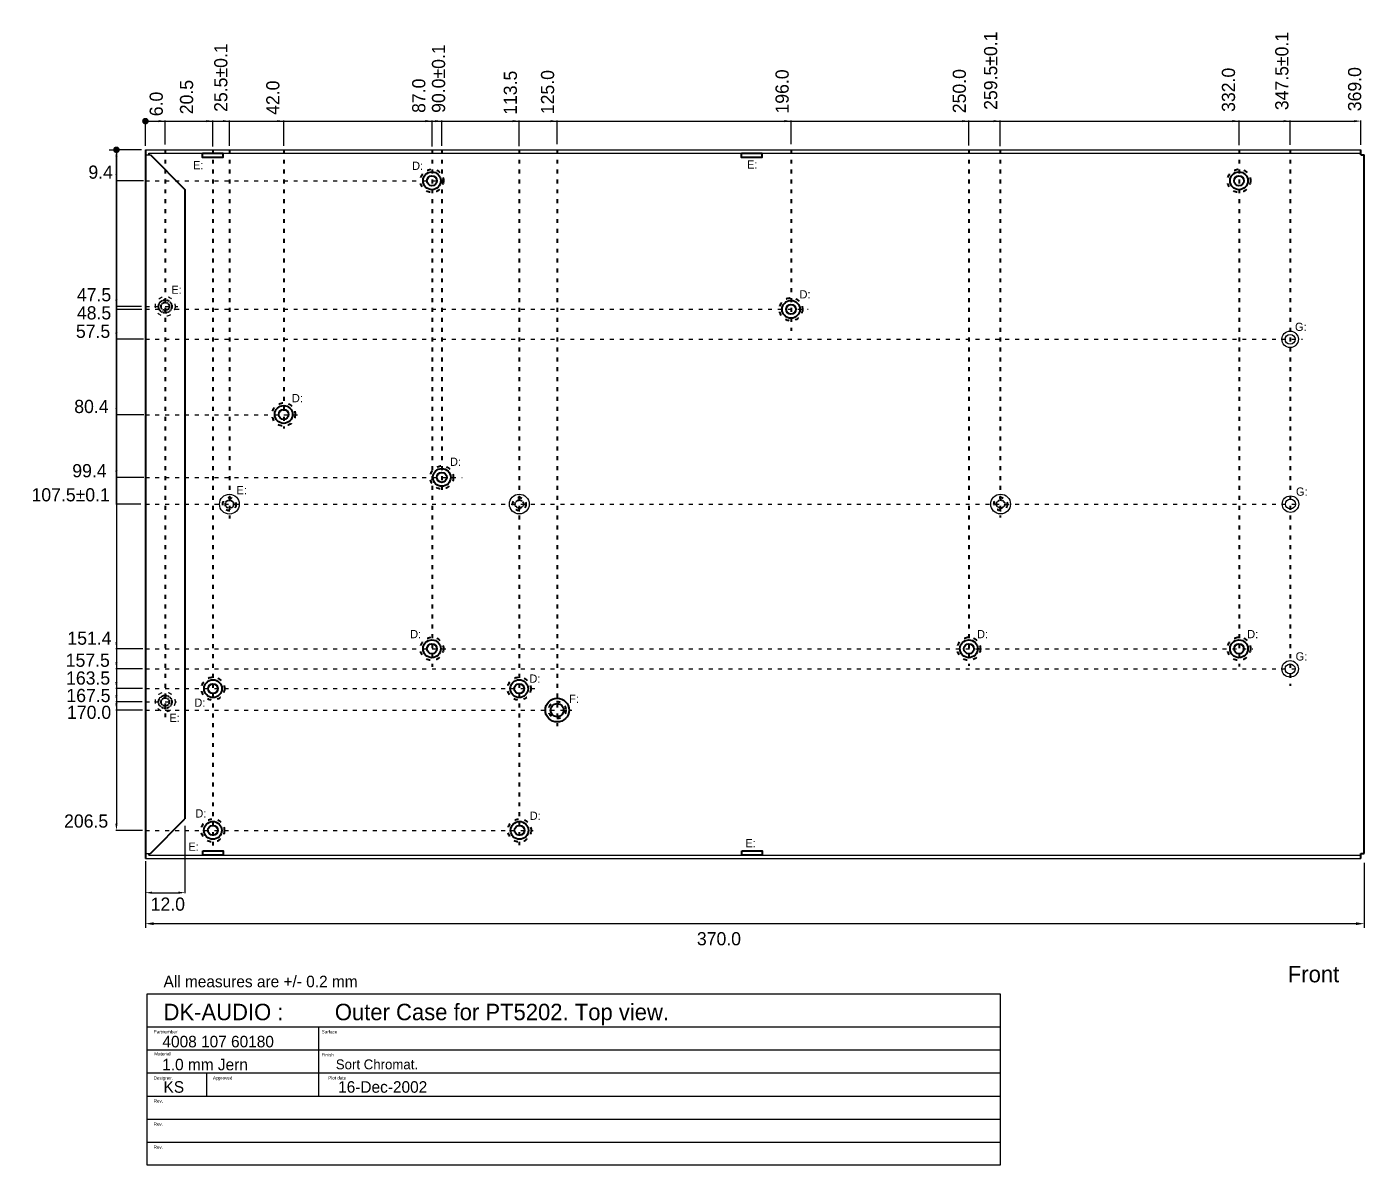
# Model space of a CAD drawing. Header units: millimetres. Extents: x 52 to 1784, y 364 to 751.
# Drawn here: x 731.6 to 1137.6, y 405.1 to 750.5 of the extents above; entities that cross this region are included whole.
import ezdxf

# ---------------------------------------------------------------- set-up
doc = ezdxf.new("R2010")
doc.units = ezdxf.units.MM
doc.linetypes.add('ACAD_ISO03W100', pattern=[30, 12, -18])
doc.linetypes.add('HIDDEN', pattern=[0.375, 0.25, -0.125])
for name, color, linetype in [('Forplade', 4, 'Continuous'), ('kabinet_dim', 7, 'Continuous'), ('kabinet_head', 2, 'Continuous'), ('PEM ring', 4, 'HIDDEN')]:
    doc.layers.add(name, color=color, linetype=linetype)
doc.layers.add('kabinet', color=4, linetype='Continuous', lineweight=40)
doc.dimstyles.new('DK-audio', dxfattribs={"dimtxt": 4, "dimasz": 2, "dimexe": 0.18, "dimexo": 0.0625, "dimgap": 1, "dimtad": 2, "dimdec": 1, "dimzin": 0, "dimdsep": 46, "dimtxsty": 'Standard', "dimcen": 5, "dimadec": 1, "dimazin": 0, "dimtfac": 1, "dimtdec": 1, "dimtofl": 0, "dimtmove": 2, "dimatfit": 3, "dimfxl": 0, "dimtolj": 1, "dimtzin": 0, "dimarcsym": 0})
doc.dimstyles.new('ISO-25', dxfattribs={"dimtxt": 2.5, "dimasz": 2.5, "dimexe": 1.25, "dimexo": 0.625, "dimtad": 1, "dimtxsty": 'Standard', "dimcen": 2.5, "dimadec": 0, "dimazin": 0, "dimtfac": 1, "dimtmove": 0, "dimatfit": 3, "dimfxl": 0, "dimarcsym": 0})
doc.dimstyles.new('KDS', dxfattribs={"dimtxt": 4, "dimasz": 2, "dimexe": 0.18, "dimexo": 0.0625, "dimgap": 1, "dimtad": 2, "dimjust": 2, "dimdec": 1, "dimzin": 0, "dimdsep": 46, "dimtxsty": 'Standard', "dimblk1": 'NONE', "dimsah": 1, "dimcen": 5, "dimadec": 1, "dimazin": 0, "dimtfac": 1, "dimtdec": 1, "dimtofl": 0, "dimtmove": 2, "dimatfit": 3, "dimfxl": 0, "dimtolj": 1, "dimtzin": 0, "dimarcsym": 0})

# ---------------------------------------------------------------- blocks, each defined once
blk = doc.blocks.new('*D91')
at = {"layer": 'DEFPOINTS', "color": 0, "ltscale": 0.1}
for p in [(767.6, 497.99), (1137.6, 497.5), (1137.6, 478.4)]:
    blk.add_point(p, dxfattribs=at)
at = {"layer": 'kabinet_dim', "color": 0, "lineweight": -2, "ltscale": 0.1}
for p, q in [((767.6, 497.36), (767.6, 477.15)), ((1137.6, 496.88), (1137.6, 477.15)), ((770.1, 478.4), (1135.1, 478.4))]:
    blk.add_line(p, q, dxfattribs=at)
at = {"layer": 'kabinet_dim', "color": 0, "ltscale": 0.1}
for points in [[(770.1, 478.82), (770.1, 477.98), (767.6, 478.4)], [(1135.1, 478.82), (1135.1, 477.98), (1137.6, 478.4)]]:
    blk.add_solid(points, dxfattribs=at)
at = {"layer": 'kabinet_dim', "color": 0, "ltscale": 0.1, "insert": (941.7, 473.8), "char_height": 4, "attachment_point": 5}
blk.add_mtext('370.0', dxfattribs=at)
blk = doc.blocks.new('*D111')
at = {"layer": 'DEFPOINTS', "color": 0, "linetype": 'Continuous', "ltscale": 0.1}
for p in [(766.5, 713.2), (758.8, 665.7), (766.5, 665.7)]:
    blk.add_point(p, dxfattribs=at)
at = {"layer": 'kabinet_dim', "color": 0, "linetype": 'Continuous', "lineweight": -2, "ltscale": 0.1}
for p, q in [((766.44, 713.2), (758.62, 713.2)), ((758.8, 713.2), (758.8, 667.7)), ((766.44, 665.7), (758.62, 665.7))]:
    blk.add_line(p, q, dxfattribs=at)
at = {"layer": 'kabinet_dim', "color": 0, "linetype": 'Continuous', "ltscale": 0.1}
blk.add_solid([(758.47, 667.7), (759.13, 667.7), (758.8, 665.7)], dxfattribs=at)
at = {"layer": 'kabinet_dim', "color": 0, "linetype": 'Continuous', "ltscale": 0.1, "insert": (752, 669.2), "char_height": 4, "attachment_point": 5, "rotation": 359.99}
blk.add_mtext('\\A1;47.5', dxfattribs=at)
blk = doc.blocks.new('_None')
blk = doc.blocks.new('*D112')
at = {"layer": 'DEFPOINTS', "color": 0, "linetype": 'Continuous', "ltscale": 0.1}
for p in [(764.5, 713.2), (758.8, 545.7), (766.7, 545.7)]:
    blk.add_point(p, dxfattribs=at)
at = {"layer": 'kabinet_dim', "color": 0, "linetype": 'Continuous', "lineweight": -2, "ltscale": 0.1}
for p, q in [((764.44, 713.2), (758.62, 713.2)), ((758.8, 713.2), (758.8, 547.7)), ((766.64, 545.7), (758.62, 545.7))]:
    blk.add_line(p, q, dxfattribs=at)
at = {"layer": 'kabinet_dim', "color": 0, "linetype": 'Continuous', "ltscale": 0.1}
blk.add_solid([(758.47, 547.7), (759.13, 547.7), (758.8, 545.7)], dxfattribs=at)
at = {"layer": 'kabinet_dim', "color": 0, "linetype": 'Continuous', "ltscale": 0.1, "insert": (750.3, 547.6), "char_height": 4, "attachment_point": 5, "rotation": 359.99}
blk.add_mtext('\\A1;167.5', dxfattribs=at)
blk = doc.blocks.new('*D114')
at = {"layer": 'DEFPOINTS', "color": 0, "linetype": 'Continuous', "ltscale": 0.1}
for p in [(758.8, 713.2), (766.3, 713.2), (766.3, 605.7)]:
    blk.add_point(p, dxfattribs=at)
at = {"layer": 'kabinet_dim', "color": 0, "linetype": 'Continuous', "lineweight": -2, "ltscale": 0.1}
for p, q in [((766.24, 713.2), (758.62, 713.2)), ((758.8, 605.7), (758.8, 711.2)), ((766.24, 605.7), (758.62, 605.7))]:
    blk.add_line(p, q, dxfattribs=at)
at = {"layer": 'kabinet_dim', "color": 0, "linetype": 'Continuous', "ltscale": 0.1}
blk.add_solid([(758.47, 711.2), (759.13, 711.2), (758.8, 713.2)], dxfattribs=at)
at = {"layer": 'kabinet_dim', "color": 0, "linetype": 'Continuous', "ltscale": 0.1, "insert": (744.9, 608.5), "char_height": 4, "attachment_point": 5, "rotation": 359.99}
blk.add_mtext('\\A1;107.5±0.1', dxfattribs=at)
blk = doc.blocks.new('*D115')
at = {"layer": 'DEFPOINTS', "color": 0, "linetype": 'Continuous', "ltscale": 0.1}
for p in [(793.1, 721.9), (767.6, 714.3), (793.1, 714.3)]:
    blk.add_point(p, dxfattribs=at)
at = {"layer": 'kabinet_dim', "color": 0, "linetype": 'Continuous', "lineweight": -2, "ltscale": 0.1}
for p, q in [((767.6, 714.36), (767.6, 722.08)), ((767.6, 721.9), (791.1, 721.9)), ((793.1, 714.36), (793.1, 722.08))]:
    blk.add_line(p, q, dxfattribs=at)
at = {"layer": 'kabinet_dim', "color": 0, "linetype": 'Continuous', "ltscale": 0.1}
blk.add_solid([(791.1, 722.23), (791.1, 721.57), (793.1, 721.9)], dxfattribs=at)
at = {"layer": 'kabinet_dim', "color": 0, "linetype": 'Continuous', "ltscale": 0.1, "insert": (790.5, 735.1), "char_height": 4, "attachment_point": 5, "rotation": 90}
blk.add_mtext('\\A1;25.5±0.1', dxfattribs=at)
blk = doc.blocks.new('*D116')
at = {"layer": 'DEFPOINTS', "color": 0, "linetype": 'Continuous', "ltscale": 0.1}
for p in [(788.1, 721.9), (767.6, 716.7), (788.1, 714.1)]:
    blk.add_point(p, dxfattribs=at)
at = {"layer": 'kabinet_dim', "color": 0, "linetype": 'Continuous', "lineweight": -2, "ltscale": 0.1}
for p, q in [((767.6, 716.76), (767.6, 722.08)), ((767.6, 721.9), (786.1, 721.9)), ((788.1, 714.16), (788.1, 722.08))]:
    blk.add_line(p, q, dxfattribs=at)
at = {"layer": 'kabinet_dim', "color": 0, "linetype": 'Continuous', "ltscale": 0.1}
blk.add_solid([(786.1, 722.23), (786.1, 721.57), (788.1, 721.9)], dxfattribs=at)
at = {"layer": 'kabinet_dim', "color": 0, "linetype": 'Continuous', "ltscale": 0.1, "insert": (780.1, 729.2), "char_height": 4, "attachment_point": 5, "rotation": 90}
blk.add_mtext('\\A1;20.5', dxfattribs=at)
blk = doc.blocks.new('_Dot')
at = {"color": 0, "linetype": 'ByBlock', "lineweight": -2}
blk.add_line((-0.5, 0), (-1, 0), dxfattribs=at)
at = {"color": 0, "linetype": 'ByBlock', "const_width": 0.5}
blk.add_lwpolyline([(-0.25, 0, 1), (0.25, 0, 1)], format="xyb", close=True, dxfattribs=at)
blk = doc.blocks.new('*D147')
at = {"layer": 'DEFPOINTS', "color": 0, "linetype": 'Continuous', "ltscale": 0.1}
for p in [(773.6, 721.9), (773.6, 714.7), (767.6, 714.6)]:
    blk.add_point(p, dxfattribs=at)
at = {"layer": 'kabinet_dim', "color": 0, "linetype": 'Continuous', "lineweight": -2, "ltscale": 0.1}
for p, q in [((767.6, 714.66), (767.6, 722.08)), ((769.6, 721.9), (771.6, 721.9)), ((773.6, 714.76), (773.6, 722.08))]:
    blk.add_line(p, q, dxfattribs=at)
at = {"layer": 'kabinet_dim', "color": 0, "linetype": 'Continuous', "ltscale": 0.1}
blk.add_solid([(771.6, 722.23), (771.6, 721.57), (773.6, 721.9)], dxfattribs=at)
at = {"layer": 'kabinet_dim', "color": 0, "linetype": 'Continuous', "lineweight": -2, "ltscale": 0.1, "xscale": 2, "yscale": 2, "zscale": 2, "rotation": 180}
blk.add_blockref('_Dot', (767.6, 721.9), dxfattribs=at)
at = {"layer": 'kabinet_dim', "color": 0, "linetype": 'Continuous', "ltscale": 0.1, "insert": (770.9, 727.1), "char_height": 4, "attachment_point": 5, "rotation": 90}
blk.add_mtext('\\A1;6.0', dxfattribs=at)
blk = doc.blocks.new('*D150')
at = {"layer": 'DEFPOINTS', "color": 0, "linetype": 'Continuous', "ltscale": 0.1}
for p in [(767.6, 719.7), (809.6, 721.9), (809.6, 714.3)]:
    blk.add_point(p, dxfattribs=at)
at = {"layer": 'kabinet_dim', "color": 0, "linetype": 'Continuous', "lineweight": -2, "ltscale": 0.1}
for p, q in [((767.6, 719.76), (767.6, 722.08)), ((767.6, 721.9), (807.6, 721.9)), ((809.6, 714.36), (809.6, 722.08))]:
    blk.add_line(p, q, dxfattribs=at)
at = {"layer": 'kabinet_dim', "color": 0, "linetype": 'Continuous', "ltscale": 0.1}
blk.add_solid([(807.6, 722.23), (807.6, 721.57), (809.6, 721.9)], dxfattribs=at)
at = {"layer": 'kabinet_dim', "color": 0, "linetype": 'Continuous', "ltscale": 0.1, "insert": (806.3, 729), "char_height": 4, "attachment_point": 5, "rotation": 90}
blk.add_mtext('\\A1;42.0', dxfattribs=at)
blk = doc.blocks.new('*D151')
at = {"layer": 'DEFPOINTS', "color": 0, "linetype": 'Continuous', "ltscale": 0.1}
for p in [(767.6, 719.4), (854.6, 721.9), (854.6, 714.1)]:
    blk.add_point(p, dxfattribs=at)
at = {"layer": 'kabinet_dim', "color": 0, "linetype": 'Continuous', "lineweight": -2, "ltscale": 0.1}
for p, q in [((767.6, 719.46), (767.6, 722.08)), ((767.6, 721.9), (852.6, 721.9)), ((854.6, 714.16), (854.6, 722.08))]:
    blk.add_line(p, q, dxfattribs=at)
at = {"layer": 'kabinet_dim', "color": 0, "linetype": 'Continuous', "ltscale": 0.1}
blk.add_solid([(852.6, 722.23), (852.6, 721.57), (854.6, 721.9)], dxfattribs=at)
at = {"layer": 'kabinet_dim', "color": 0, "linetype": 'Continuous', "ltscale": 0.1, "insert": (850.6, 729.6), "char_height": 4, "attachment_point": 5, "rotation": 90}
blk.add_mtext('\\A1;87.0', dxfattribs=at)
blk = doc.blocks.new('*D152')
at = {"layer": 'DEFPOINTS', "color": 0, "linetype": 'Continuous', "ltscale": 0.1}
for p in [(857.6, 721.9), (767.6, 716.2), (857.6, 714.3)]:
    blk.add_point(p, dxfattribs=at)
at = {"layer": 'kabinet_dim', "color": 0, "linetype": 'Continuous', "lineweight": -2, "ltscale": 0.1}
for p, q in [((767.6, 716.26), (767.6, 722.08)), ((767.6, 721.9), (855.6, 721.9)), ((857.6, 714.36), (857.6, 722.08))]:
    blk.add_line(p, q, dxfattribs=at)
at = {"layer": 'kabinet_dim', "color": 0, "linetype": 'Continuous', "ltscale": 0.1}
blk.add_solid([(855.6, 722.23), (855.6, 721.57), (857.6, 721.9)], dxfattribs=at)
at = {"layer": 'kabinet_dim', "color": 0, "linetype": 'Continuous', "ltscale": 0.1, "insert": (856.6, 734.8), "char_height": 4, "attachment_point": 5, "rotation": 90}
blk.add_mtext('\\A1;90.0±0.1', dxfattribs=at)
blk = doc.blocks.new('*D153')
at = {"layer": 'DEFPOINTS', "color": 0, "linetype": 'Continuous', "ltscale": 0.1}
for p in [(881.1, 721.9), (767.6, 717), (881.1, 714.2)]:
    blk.add_point(p, dxfattribs=at)
at = {"layer": 'kabinet_dim', "color": 0, "linetype": 'Continuous', "lineweight": -2, "ltscale": 0.1}
for p, q in [((767.6, 717.06), (767.6, 722.08)), ((767.6, 721.9), (879.1, 721.9)), ((881.1, 714.26), (881.1, 722.08))]:
    blk.add_line(p, q, dxfattribs=at)
at = {"layer": 'kabinet_dim', "color": 0, "linetype": 'Continuous', "ltscale": 0.1}
blk.add_solid([(879.1, 722.23), (879.1, 721.57), (881.1, 721.9)], dxfattribs=at)
at = {"layer": 'kabinet_dim', "color": 0, "linetype": 'Continuous', "ltscale": 0.1, "insert": (878.4, 730.5), "char_height": 4, "attachment_point": 5, "rotation": 90}
blk.add_mtext('\\A1;113.5', dxfattribs=at)
blk = doc.blocks.new('*D156')
at = {"layer": 'DEFPOINTS', "color": 0, "linetype": 'Continuous', "ltscale": 0.1}
for p in [(767.6, 720.4), (963.6, 721.9), (963.6, 714.8)]:
    blk.add_point(p, dxfattribs=at)
at = {"layer": 'kabinet_dim', "color": 0, "linetype": 'Continuous', "lineweight": -2, "ltscale": 0.1}
for p, q in [((767.6, 720.46), (767.6, 722.08)), ((767.6, 721.9), (961.6, 721.9)), ((963.6, 714.86), (963.6, 722.08))]:
    blk.add_line(p, q, dxfattribs=at)
at = {"layer": 'kabinet_dim', "color": 0, "linetype": 'Continuous', "ltscale": 0.1}
blk.add_solid([(961.6, 722.23), (961.6, 721.57), (963.6, 721.9)], dxfattribs=at)
at = {"layer": 'kabinet_dim', "color": 0, "linetype": 'Continuous', "ltscale": 0.1, "insert": (960.9, 730.9), "char_height": 4, "attachment_point": 5, "rotation": 90}
blk.add_mtext('\\A1;196.0', dxfattribs=at)
blk = doc.blocks.new('*D157')
at = {"layer": 'DEFPOINTS', "color": 0, "linetype": 'Continuous', "ltscale": 0.1}
for p in [(767.6, 720.7), (1017.6, 721.9), (1017.6, 714.4)]:
    blk.add_point(p, dxfattribs=at)
at = {"layer": 'kabinet_dim', "color": 0, "linetype": 'Continuous', "lineweight": -2, "ltscale": 0.1}
for p, q in [((767.6, 720.76), (767.6, 722.08)), ((767.6, 721.9), (1015.6, 721.9)), ((1017.6, 714.46), (1017.6, 722.08))]:
    blk.add_line(p, q, dxfattribs=at)
at = {"layer": 'kabinet_dim', "color": 0, "linetype": 'Continuous', "ltscale": 0.1}
blk.add_solid([(1015.6, 722.23), (1015.6, 721.57), (1017.6, 721.9)], dxfattribs=at)
at = {"layer": 'kabinet_dim', "color": 0, "linetype": 'Continuous', "ltscale": 0.1, "insert": (1014.7, 731), "char_height": 4, "attachment_point": 5, "rotation": 90}
blk.add_mtext('\\A1;250.0', dxfattribs=at)
blk = doc.blocks.new('*D158')
at = {"layer": 'DEFPOINTS', "color": 0, "linetype": 'Continuous', "ltscale": 0.1}
for p in [(767.6, 720.5), (1027.1, 721.9), (1027.1, 714.2)]:
    blk.add_point(p, dxfattribs=at)
at = {"layer": 'kabinet_dim', "color": 0, "linetype": 'Continuous', "lineweight": -2, "ltscale": 0.1}
for p, q in [((767.6, 720.56), (767.6, 722.08)), ((767.6, 721.9), (1025.1, 721.9)), ((1027.1, 714.26), (1027.1, 722.08))]:
    blk.add_line(p, q, dxfattribs=at)
at = {"layer": 'kabinet_dim', "color": 0, "linetype": 'Continuous', "ltscale": 0.1}
blk.add_solid([(1025.1, 722.23), (1025.1, 721.57), (1027.1, 721.9)], dxfattribs=at)
at = {"layer": 'kabinet_dim', "color": 0, "linetype": 'Continuous', "ltscale": 0.1, "insert": (1024.2, 737.2), "char_height": 4, "attachment_point": 5, "rotation": 90}
blk.add_mtext('\\A1;259.5±0.1', dxfattribs=at)
blk = doc.blocks.new('*D159')
at = {"layer": 'DEFPOINTS', "color": 0, "linetype": 'Continuous', "ltscale": 0.1}
for p in [(1099.6, 721.9), (767.6, 718.6), (1099.6, 714.5)]:
    blk.add_point(p, dxfattribs=at)
at = {"layer": 'kabinet_dim', "color": 0, "linetype": 'Continuous', "lineweight": -2, "ltscale": 0.1}
for p, q in [((767.6, 718.66), (767.6, 722.08)), ((767.6, 721.9), (1097.6, 721.9)), ((1099.6, 714.56), (1099.6, 722.08))]:
    blk.add_line(p, q, dxfattribs=at)
at = {"layer": 'kabinet_dim', "color": 0, "linetype": 'Continuous', "ltscale": 0.1}
blk.add_solid([(1097.6, 722.23), (1097.6, 721.57), (1099.6, 721.9)], dxfattribs=at)
at = {"layer": 'kabinet_dim', "color": 0, "linetype": 'Continuous', "ltscale": 0.1, "insert": (1096.4, 731.4), "char_height": 4, "attachment_point": 5, "rotation": 90}
blk.add_mtext('\\A1;332.0', dxfattribs=at)
blk = doc.blocks.new('*D160')
at = {"layer": 'DEFPOINTS', "color": 0, "linetype": 'Continuous', "ltscale": 0.1}
for p in [(1115.1, 721.9), (767.6, 717.2), (1115.1, 714.6)]:
    blk.add_point(p, dxfattribs=at)
at = {"layer": 'kabinet_dim', "color": 0, "linetype": 'Continuous', "lineweight": -2, "ltscale": 0.1}
for p, q in [((767.6, 717.26), (767.6, 722.08)), ((767.6, 721.9), (1113.1, 721.9)), ((1115.1, 714.66), (1115.1, 722.08))]:
    blk.add_line(p, q, dxfattribs=at)
at = {"layer": 'kabinet_dim', "color": 0, "linetype": 'Continuous', "ltscale": 0.1}
blk.add_solid([(1113.1, 722.23), (1113.1, 721.57), (1115.1, 721.9)], dxfattribs=at)
at = {"layer": 'kabinet_dim', "color": 0, "linetype": 'Continuous', "ltscale": 0.1, "insert": (1112.6, 737.1), "char_height": 4, "attachment_point": 5, "rotation": 90}
blk.add_mtext('\\A1;347.5±0.1', dxfattribs=at)
blk = doc.blocks.new('*D161')
at = {"layer": 'DEFPOINTS', "color": 0, "linetype": 'Continuous', "ltscale": 0.1}
for p in [(767.6, 719.4), (1136.6, 721.9), (1136.6, 714.6)]:
    blk.add_point(p, dxfattribs=at)
at = {"layer": 'kabinet_dim', "color": 0, "linetype": 'Continuous', "lineweight": -2, "ltscale": 0.1}
for p, q in [((767.6, 719.46), (767.6, 722.08)), ((767.6, 721.9), (1134.6, 721.9)), ((1136.6, 714.66), (1136.6, 722.08))]:
    blk.add_line(p, q, dxfattribs=at)
at = {"layer": 'kabinet_dim', "color": 0, "linetype": 'Continuous', "ltscale": 0.1}
blk.add_solid([(1134.6, 722.23), (1134.6, 721.57), (1136.6, 721.9)], dxfattribs=at)
at = {"layer": 'kabinet_dim', "color": 0, "linetype": 'Continuous', "ltscale": 0.1, "insert": (1134.7, 731.6), "char_height": 4, "attachment_point": 5, "rotation": 90}
blk.add_mtext('\\A1;369.0', dxfattribs=at)
blk = doc.blocks.new('*D162')
at = {"layer": 'DEFPOINTS', "color": 0, "linetype": 'Continuous', "ltscale": 0.1}
for p in [(779.6, 508.1), (767.6, 494.6), (779.6, 487.8)]:
    blk.add_point(p, dxfattribs=at)
at = {"layer": 'kabinet_dim', "color": 0, "linetype": 'Continuous', "lineweight": -2, "ltscale": 0.1}
for p, q in [((779.6, 508.04), (779.6, 487.62)), ((767.6, 494.54), (767.6, 487.62)), ((769.6, 487.8), (777.6, 487.8))]:
    blk.add_line(p, q, dxfattribs=at)
at = {"layer": 'kabinet_dim', "color": 0, "linetype": 'Continuous', "ltscale": 0.1}
for points in [[(769.6, 488.13), (769.6, 487.47), (767.6, 487.8)], [(777.6, 488.13), (777.6, 487.47), (779.6, 487.8)]]:
    blk.add_solid(points, dxfattribs=at)
at = {"layer": 'kabinet_dim', "color": 0, "linetype": 'Continuous', "ltscale": 0.1, "insert": (774.4, 484.3), "char_height": 4, "attachment_point": 5}
blk.add_mtext('\\A1;12.0', dxfattribs=at)
blk = doc.blocks.new('*D163')
at = {"layer": 'DEFPOINTS', "color": 0, "linetype": 'Continuous', "ltscale": 0.1}
for p in [(762.9, 713.2), (758.8, 703.8), (767.1, 703.8)]:
    blk.add_point(p, dxfattribs=at)
at = {"layer": 'kabinet_dim', "color": 0, "linetype": 'Continuous', "lineweight": -2, "ltscale": 0.1}
for p, q in [((762.84, 713.2), (758.62, 713.2)), ((758.8, 711.2), (758.8, 705.8)), ((767.04, 703.8), (758.62, 703.8))]:
    blk.add_line(p, q, dxfattribs=at)
at = {"layer": 'kabinet_dim', "color": 0, "linetype": 'Continuous', "ltscale": 0.1}
blk.add_solid([(758.47, 705.8), (759.13, 705.8), (758.8, 703.8)], dxfattribs=at)
at = {"layer": 'kabinet_dim', "color": 0, "linetype": 'Continuous', "lineweight": -2, "ltscale": 0.1, "xscale": 2, "yscale": 2, "zscale": 2, "rotation": 90}
blk.add_blockref('_Dot', (758.8, 713.2), dxfattribs=at)
at = {"layer": 'kabinet_dim', "color": 0, "linetype": 'Continuous', "ltscale": 0.1, "insert": (754, 706.4), "char_height": 4, "attachment_point": 5, "rotation": 359.99}
blk.add_mtext('\\A1;9.4', dxfattribs=at)
blk = doc.blocks.new('*D165')
at = {"layer": 'DEFPOINTS', "color": 0, "linetype": 'Continuous', "ltscale": 0.1}
for p in [(756.5, 713.2), (758.8, 664.7), (766.6, 664.7)]:
    blk.add_point(p, dxfattribs=at)
at = {"layer": 'kabinet_dim', "color": 0, "linetype": 'Continuous', "lineweight": -2, "ltscale": 0.1}
for p, q in [((756.5625, 713.2), (758.98, 713.2)), ((758.8, 713.2), (758.8, 664.7)), ((766.5375, 664.7), (758.62, 664.7))]:
    blk.add_line(p, q, dxfattribs=at)
at = {"layer": 'kabinet_dim', "color": 0, "linetype": 'Continuous', "ltscale": 0.1, "insert": (752, 663.7), "char_height": 4, "attachment_point": 5, "rotation": 359.99}
blk.add_mtext('\\A1;48.5', dxfattribs=at)
blk = doc.blocks.new('*D166')
at = {"layer": 'DEFPOINTS', "color": 0, "linetype": 'Continuous', "ltscale": 0.1}
for p in [(764.7, 713.2), (758.8, 655.7), (767.1, 655.7)]:
    blk.add_point(p, dxfattribs=at)
at = {"layer": 'kabinet_dim', "color": 0, "linetype": 'Continuous', "lineweight": -2, "ltscale": 0.1}
for p, q in [((764.64, 713.2), (758.62, 713.2)), ((758.8, 713.2), (758.8, 657.7)), ((767.04, 655.7), (758.62, 655.7))]:
    blk.add_line(p, q, dxfattribs=at)
at = {"layer": 'kabinet_dim', "color": 0, "linetype": 'Continuous', "ltscale": 0.1}
blk.add_solid([(758.47, 657.7), (759.13, 657.7), (758.8, 655.7)], dxfattribs=at)
at = {"layer": 'kabinet_dim', "color": 0, "linetype": 'Continuous', "ltscale": 0.1, "insert": (751.7, 658.1), "char_height": 4, "attachment_point": 5, "rotation": 359.99}
blk.add_mtext('\\A1;57.5', dxfattribs=at)
blk = doc.blocks.new('*D167')
at = {"layer": 'DEFPOINTS', "color": 0, "linetype": 'Continuous', "ltscale": 0.1}
for p in [(764.7, 713.2), (758.8, 632.8), (767.2, 632.8)]:
    blk.add_point(p, dxfattribs=at)
at = {"layer": 'kabinet_dim', "color": 0, "linetype": 'Continuous', "lineweight": -2, "ltscale": 0.1}
for p, q in [((764.64, 713.2), (758.62, 713.2)), ((758.8, 713.2), (758.8, 634.8)), ((767.14, 632.8), (758.62, 632.8))]:
    blk.add_line(p, q, dxfattribs=at)
at = {"layer": 'kabinet_dim', "color": 0, "linetype": 'Continuous', "ltscale": 0.1}
blk.add_solid([(758.47, 634.8), (759.13, 634.8), (758.8, 632.8)], dxfattribs=at)
at = {"layer": 'kabinet_dim', "color": 0, "linetype": 'Continuous', "ltscale": 0.1, "insert": (751.2, 635.3), "char_height": 4, "attachment_point": 5, "rotation": 359.99}
blk.add_mtext('\\A1;80.4', dxfattribs=at)
blk = doc.blocks.new('*D168')
at = {"layer": 'DEFPOINTS', "color": 0, "linetype": 'Continuous', "ltscale": 0.1}
for p in [(765.5, 713.2), (758.8, 613.8), (767.2, 613.8)]:
    blk.add_point(p, dxfattribs=at)
at = {"layer": 'kabinet_dim', "color": 0, "linetype": 'Continuous', "lineweight": -2, "ltscale": 0.1}
for p, q in [((765.44, 713.2), (758.62, 713.2)), ((758.8, 713.2), (758.8, 615.8)), ((767.14, 613.8), (758.62, 613.8))]:
    blk.add_line(p, q, dxfattribs=at)
at = {"layer": 'kabinet_dim', "color": 0, "linetype": 'Continuous', "ltscale": 0.1}
blk.add_solid([(758.47, 615.8), (759.13, 615.8), (758.8, 613.8)], dxfattribs=at)
at = {"layer": 'kabinet_dim', "color": 0, "linetype": 'Continuous', "ltscale": 0.1, "insert": (750.6, 615.8), "char_height": 4, "attachment_point": 5, "rotation": 359.99}
blk.add_mtext('\\A1;99.4', dxfattribs=at)
blk = doc.blocks.new('*D169')
at = {"layer": 'DEFPOINTS', "color": 0, "linetype": 'Continuous', "ltscale": 0.1}
for p in [(765.6, 713.2), (758.8, 561.8), (766.9, 561.8)]:
    blk.add_point(p, dxfattribs=at)
at = {"layer": 'kabinet_dim', "color": 0, "linetype": 'Continuous', "lineweight": -2, "ltscale": 0.1}
for p, q in [((765.54, 713.2), (758.62, 713.2)), ((758.8, 713.2), (758.8, 563.8)), ((766.84, 561.8), (758.62, 561.8))]:
    blk.add_line(p, q, dxfattribs=at)
at = {"layer": 'kabinet_dim', "color": 0, "linetype": 'Continuous', "ltscale": 0.1}
blk.add_solid([(758.47, 563.8), (759.13, 563.8), (758.8, 561.8)], dxfattribs=at)
at = {"layer": 'kabinet_dim', "color": 0, "linetype": 'Continuous', "ltscale": 0.1, "insert": (750.6, 565), "char_height": 4, "attachment_point": 5, "rotation": 359.99}
blk.add_mtext('\\A1;151.4', dxfattribs=at)
blk = doc.blocks.new('*D170')
at = {"layer": 'DEFPOINTS', "color": 0, "linetype": 'Continuous', "ltscale": 0.1}
for p in [(765.1, 713.2), (758.8, 555.7), (766.8, 555.7)]:
    blk.add_point(p, dxfattribs=at)
at = {"layer": 'kabinet_dim', "color": 0, "linetype": 'Continuous', "lineweight": -2, "ltscale": 0.1}
for p, q in [((765.04, 713.2), (758.62, 713.2)), ((758.8, 713.2), (758.8, 557.7)), ((766.74, 555.7), (758.62, 555.7))]:
    blk.add_line(p, q, dxfattribs=at)
at = {"layer": 'kabinet_dim', "color": 0, "linetype": 'Continuous', "ltscale": 0.1}
blk.add_solid([(758.47, 557.7), (759.13, 557.7), (758.8, 555.7)], dxfattribs=at)
at = {"layer": 'kabinet_dim', "color": 0, "linetype": 'Continuous', "ltscale": 0.1, "insert": (750.1, 558.3), "char_height": 4, "attachment_point": 5, "rotation": 359.99}
blk.add_mtext('\\A1;157.5', dxfattribs=at)
blk = doc.blocks.new('*D171')
at = {"layer": 'DEFPOINTS', "color": 0, "linetype": 'Continuous', "ltscale": 0.1}
for p in [(764.5, 713.2), (758.8, 549.7), (766.8, 549.7)]:
    blk.add_point(p, dxfattribs=at)
at = {"layer": 'kabinet_dim', "color": 0, "linetype": 'Continuous', "lineweight": -2, "ltscale": 0.1}
for p, q in [((764.44, 713.2), (758.62, 713.2)), ((758.8, 713.2), (758.8, 551.7)), ((766.74, 549.7), (758.62, 549.7))]:
    blk.add_line(p, q, dxfattribs=at)
at = {"layer": 'kabinet_dim', "color": 0, "linetype": 'Continuous', "ltscale": 0.1}
blk.add_solid([(758.47, 551.7), (759.13, 551.7), (758.8, 549.7)], dxfattribs=at)
at = {"layer": 'kabinet_dim', "color": 0, "linetype": 'Continuous', "ltscale": 0.1, "insert": (750.2, 552.9), "char_height": 4, "attachment_point": 5, "rotation": 359.99}
blk.add_mtext('\\A1;163.5', dxfattribs=at)
blk = doc.blocks.new('*D172')
at = {"layer": 'DEFPOINTS', "color": 0, "linetype": 'Continuous', "ltscale": 0.1}
for p in [(764.5, 713.2), (758.8, 506.7), (766.8, 506.7)]:
    blk.add_point(p, dxfattribs=at)
at = {"layer": 'kabinet_dim', "color": 0, "linetype": 'Continuous', "lineweight": -2, "ltscale": 0.1}
for p, q in [((764.44, 713.2), (758.62, 713.2)), ((758.8, 713.2), (758.8, 508.7)), ((766.74, 506.7), (758.62, 506.7))]:
    blk.add_line(p, q, dxfattribs=at)
at = {"layer": 'kabinet_dim', "color": 0, "linetype": 'Continuous', "ltscale": 0.1}
blk.add_solid([(758.47, 508.7), (759.13, 508.7), (758.8, 506.7)], dxfattribs=at)
at = {"layer": 'kabinet_dim', "color": 0, "linetype": 'Continuous', "ltscale": 0.1, "insert": (749.6, 509.5), "char_height": 4, "attachment_point": 5, "rotation": 359.99}
blk.add_mtext('\\A1;206.5', dxfattribs=at)
blk = doc.blocks.new('*D173')
at = {"layer": 'DEFPOINTS', "color": 0, "linetype": 'Continuous', "ltscale": 0.1}
for p in [(767.6, 720), (892.6, 721.9), (892.6, 714.8)]:
    blk.add_point(p, dxfattribs=at)
at = {"layer": 'kabinet_dim', "color": 0, "linetype": 'Continuous', "lineweight": -2, "ltscale": 0.1}
for p, q in [((767.6, 720.06), (767.6, 722.08)), ((767.6, 721.9), (890.6, 721.9)), ((892.6, 714.86), (892.6, 722.08))]:
    blk.add_line(p, q, dxfattribs=at)
at = {"layer": 'kabinet_dim', "color": 0, "linetype": 'Continuous', "ltscale": 0.1}
blk.add_solid([(890.6, 722.23), (890.6, 721.57), (892.6, 721.9)], dxfattribs=at)
at = {"layer": 'kabinet_dim', "color": 0, "linetype": 'Continuous', "ltscale": 0.1, "insert": (889.7, 730.7), "char_height": 4, "attachment_point": 5, "rotation": 90}
blk.add_mtext('\\A1;125.0', dxfattribs=at)
blk = doc.blocks.new('*D175')
at = {"layer": 'DEFPOINTS', "color": 0, "linetype": 'Continuous', "ltscale": 0.1}
for p in [(765.7, 713.2), (758.8, 543.2), (766.8, 543.2)]:
    blk.add_point(p, dxfattribs=at)
at = {"layer": 'kabinet_dim', "color": 0, "linetype": 'Continuous', "lineweight": -2, "ltscale": 0.1}
for p, q in [((765.64, 713.2), (758.62, 713.2)), ((758.8, 713.2), (758.8, 545.2)), ((766.74, 543.2), (758.62, 543.2))]:
    blk.add_line(p, q, dxfattribs=at)
at = {"layer": 'kabinet_dim', "color": 0, "linetype": 'Continuous', "ltscale": 0.1}
blk.add_solid([(758.47, 545.2), (759.13, 545.2), (758.8, 543.2)], dxfattribs=at)
at = {"layer": 'kabinet_dim', "color": 0, "linetype": 'Continuous', "ltscale": 0.1, "insert": (750.5, 542.5), "char_height": 4, "attachment_point": 5, "rotation": 359.99}
blk.add_mtext('\\A1;170.0', dxfattribs=at)

msp = doc.modelspace()

# ---------------------------------------------------------------- linework, layer by layer
at = {"layer": 'Forplade', "linetype": 'Continuous', "ltscale": 0.1}
for p, q in [((767.6, 713.2), (1136.6, 713.2)), ((767.6, 711.7), (769.1, 711.7)), ((768.6, 712.2), (1136.6, 712.2)), ((767.6, 499.7), (769.1, 499.7)), ((767.6, 498.2), (1136.6, 498.2)), ((768.6, 499.2), (1136.6, 499.2))]:
    msp.add_line(p, q, dxfattribs=at)
at = {"layer": 'Forplade', "linetype": 'ACAD_ISO03W100', "ltscale": 0.1}
for p, q in [((767.6, 703.8), (858.3, 703.8)), ((767.6, 665.7), (777.4, 665.7)), ((767.6, 664.8), (968.8, 664.8)), ((767.6, 655.7), (1118.9, 655.7)), ((767.6, 632.8), (815.5, 632.8)), ((767.6, 613.8), (863.7, 613.8)), ((767.6, 605.7), (1118.6, 605.7)), ((767.6, 561.8), (1103.8, 561.8)), ((767.6, 555.7), (1118.6, 555.7)), ((767.6, 549.7), (887.4, 549.7)), ((767.6, 545.7), (777, 545.7)), ((767.6, 543.2), (897, 543.2)), ((767.6, 506.7), (885.3, 506.7))]:
    msp.add_line(p, q, dxfattribs=at)
at = {"layer": 'Forplade', "linetype": 'Continuous', "ltscale": 0.1}
for centre, radius in [((1115.1, 655.7), 2.5), ((1115.1, 655.7), 1.5), ((1115.2, 605.7), 2.5), ((1115.2, 605.7), 1.5), ((1115.1, 555.7), 2.5), ((1115.1, 555.7), 1.5)]:
    msp.add_circle(centre, radius, dxfattribs=at)
at = {"layer": 'kabinet', "linetype": 'Continuous', "ltscale": 0.1}
for p, q in [((767.6, 713.2), (767.6, 498.2)), ((768.6, 712.2), (768.6, 711.7)), ((769.1, 711.7), (779.6, 701.2)), ((1136.6, 711.7), (1136.6, 713.2)), ((1136.6, 711.7), (1137.6, 711.7)), ((1137.6, 499.7), (1137.6, 711.7)), ((779.6, 701.2), (779.6, 510.2)), ((769.1, 499.7), (779.6, 510.2)), ((768.6, 499.7), (768.6, 499.2)), ((1136.6, 499.2), (1136.6, 499.7)), ((1136.6, 499.7), (1137.6, 499.7)), ((1136.6, 498.2), (1136.6, 499.2))]:
    msp.add_line(p, q, dxfattribs=at)
at = {"layer": 'kabinet', "linetype": 'ACAD_ISO03W100', "ltscale": 0.1}
for p, q in [((773.6, 713.2), (773.6, 541.1)), ((788.1, 713.2), (788.1, 502.1)), ((793.1, 713.2), (793.1, 601.3)), ((809.6, 713.2), (809.6, 628.6)), ((854.6, 713.2), (854.6, 556.3)), ((857.6, 713.2), (857.6, 609.8)), ((881.1, 713.2), (881.1, 502.2)), ((892.6, 713.2), (892.6, 538.3)), ((963.6, 713.2), (963.6, 658.3)), ((1017.6, 713.2), (1017.6, 556.6)), ((1027.1, 713.2), (1027.1, 601.6)), ((1099.6, 713.2), (1099.6, 556.4)), ((1115.1, 713.2), (1115.1, 550.6))]:
    msp.add_line(p, q, dxfattribs=at)
at = {"layer": 'kabinet', "linetype": 'Continuous', "ltscale": 0.1}
for points in [[(784.9, 712.2), (791.1, 712.2), (791.1, 710.9), (784.9, 710.9)], [(948.5, 712.2), (954.7, 712.2), (954.7, 710.9), (948.5, 710.9)], [(785, 500.5), (791.2, 500.5), (791.2, 499.2), (785, 499.2)], [(948.6, 500.5), (954.8, 500.5), (954.8, 499.2), (948.6, 499.2)]]:
    msp.add_lwpolyline(points, close=True, dxfattribs=at)
at = {"layer": 'kabinet', "linetype": 'ACAD_ISO03W100', "ltscale": 0.1}
for centre, radius in [((854.5649, 703.8), 3.5), ((1099.5649, 703.8), 3.5), ((963.5649, 664.8), 3.5), ((809.5649, 632.9), 3.5), ((857.5649, 613.8), 3.5), ((793.09931, 605.67652), 2), ((881.1, 605.7), 2), ((1027.2, 605.7), 2), ((854.5649, 561.8), 3.5), ((1017.5649, 561.8), 3.5), ((1099.5649, 561.8), 3.5), ((788.1, 549.7), 3.5), ((881.0649, 549.7), 3.5), ((892.6, 543.2), 2.6), ((788.0649, 506.7), 3.5), ((881.1649, 506.7), 3.5)]:
    msp.add_circle(centre, radius, dxfattribs=at)
at = {"layer": 'kabinet', "linetype": 'Continuous', "ltscale": 0.1}
for centre, radius in [((854.5649, 703.8), 2.7), ((1099.5649, 703.8), 2.7), ((854.5649, 703.8), 1.5), ((1099.5649, 703.8), 1.5), ((963.5649, 664.8), 2.7), ((963.5649, 664.8), 1.5), ((809.5649, 632.9), 2.7), ((809.5649, 632.9), 1.5), ((857.5649, 613.8), 2.7), ((857.5649, 613.8), 1.5), ((854.5649, 561.8), 2.7), ((1017.5649, 561.8), 2.7), ((1099.5649, 561.8), 2.7), ((854.5649, 561.8), 1.5), ((1017.5649, 561.8), 1.5), ((1099.5649, 561.8), 1.5), ((788.1, 549.7), 2.7), ((881.0649, 549.7), 2.7), ((788.1, 549.7), 1.5), ((881.0649, 549.7), 1.5), ((892.6, 543.2), 3.6), ((892.6, 543.2), 2), ((788.0649, 506.7), 2.7), ((788.0649, 506.7), 1.5), ((881.1649, 506.7), 2.7), ((881.1649, 506.7), 1.5)]:
    msp.add_circle(centre, radius, dxfattribs=at)
at = {"layer": 'kabinet', "linetype": 'HIDDEN', "ltscale": 0.1}
for centre, radius in [((773.6, 665.67538), 2), ((773.6, 665.67538), 1.25), ((793.09931, 605.67652), 1.25), ((881.1, 605.7), 1.25), ((1027.2, 605.7), 1.25), ((773.6, 545.66926), 2), ((773.6, 545.66926), 1.25)]:
    msp.add_circle(centre, radius, dxfattribs=at)
at = {"layer": 'kabinet_head'}
for p, q in [((768.09168, 457.1), (1027.05327, 457.1)), ((768.09168, 405.1), (768.09168, 457.1)), ((1027.05327, 457.1), (1027.05327, 405.1)), ((1027.05327, 405.1), (768.09168, 405.1))]:
    msp.add_line(p, q, dxfattribs=at)
at = {"layer": 'kabinet_head', "color": 2}
for p, q in [((768.09168, 447.1), (1027.05327, 447.1)), ((820.09168, 447.1), (820.09168, 440.1)), ((768.09168, 440.1), (1027.05327, 440.1)), ((820.09168, 440.1), (820.09168, 433.1)), ((768.09168, 433.1), (1027.05327, 433.1)), ((786.09168, 433.1), (786.09168, 426.1)), ((820.09168, 433.1), (820.09168, 426.1)), ((768.09168, 426.1), (1027.05327, 426.1)), ((768.09168, 419.1), (1027.05327, 419.1)), ((768.09168, 412.1), (1027.05327, 412.1))]:
    msp.add_line(p, q, dxfattribs=at)
at = {"layer": 'PEM ring', "linetype": 'ACAD_ISO03W100', "ltscale": 0.1}
for centre in [(773.6, 665.67538), (773.6, 545.66926)]:
    msp.add_circle(centre, 3, dxfattribs=at)
at = {"layer": 'PEM ring', "linetype": 'Continuous', "ltscale": 0.1}
for centre in [(793.09931, 605.67652), (881.1, 605.7), (1027.2, 605.7)]:
    msp.add_circle(centre, 3, dxfattribs=at)

# ---------------------------------------------------------------- texts
at = {"layer": 'kabinet_dim'}
msp.add_text('Front', height=5, dxfattribs=at).set_placement((1114.4, 460.6))
at = {"layer": 'kabinet_dim', "char_height": 2.5, "attachment_point": 9}
for s, insert in [('E:', (785.2, 707.3)), ('D:', (851.9, 707.1)), ('E:', (953.4, 707.5)), ('E:', (778.6, 669.5)), ('D:', (969.5, 668.1)), ('G:', (1120.1, 658.2)), ('D:', (815.4, 636.6)), ('D:', (863.4, 617.3)), ('E:', (798.4, 608.7)), ('G:', (1120.4, 608.2)), ('D:', (851.3, 565)), ('D:', (1023.4, 565)), ('D:', (1105.4, 565)), ('G:', (1120.3, 558.2)), ('D:', (887.5, 551.5)), ('D:', (785.8, 544.2)), ('F:', (899.2, 545.4)), ('E:', (778, 539.6)), ('D:', (786.1, 510.6)), ('D:', (887.6, 509.9)), ('E:', (952.9, 501.6)), ('E:', (783.8, 500.5))]:
    msp.add_mtext(s, dxfattribs=dict(at, insert=insert))
at = {"layer": 'kabinet_head', "color": 2}
for s, p in [('All measures are +/- 0.2 mm', (773.09168, 459.1)), ('4008 107 60180', (772.76203, 440.86441)), ('1.0 mm Jern', (772.69168, 433.9)), ('KS', (773.09168, 427.1)), ('16-Dec-2002', (826.09168, 427.1))]:
    msp.add_text(s, height=3.5, dxfattribs=at).set_placement(p)
at = {"layer": 'kabinet_head'}
for s, height, p in [('DK-AUDIO :', 5, (773.09168, 449.1)), ('Outer Case for PT5202. Top view.', 5, (825.09168, 449.1)), ('Sort Chromat.', 3, (825.39168, 434.2))]:
    msp.add_text(s, height=height, dxfattribs=at).set_placement(p)
at = {"layer": 'kabinet_head', "color": 7}
for s, p in [('Partnumber', (770.09168, 445.1)), ('Surface', (821.09168, 445.1)), ('Material', (770.29168, 438.4)), ('Finish', (821.09168, 438.1)), ('Designer.', (770.09168, 431.1)), ('Approved', (788.09168, 431.1)), ('Plot date', (823.09168, 431.1)), ('Rev.', (770.09168, 424.1)), ('Rev.', (770.09168, 417.1)), ('Rev.', (770.09168, 410.1))]:
    msp.add_text(s, height=1, dxfattribs=at).set_placement(p)

# ---------------------------------------------------------------- dimensions: what is measured, and where the dimension line sits
at = {"layer": 'kabinet_dim', "linetype": 'Continuous', "ltscale": 0.1}
for base, p1, p2, dimstyle, override, picture, middle in [((1027.1, 721.9), (767.6, 720.5), (1027.1, 714.2), 'KDS', {"dimgap": 1, "dimtol": 1, "dimlim": 0, "dimtp": 0.1, "dimtm": 0.1}, '*D158', (1024.2, 737.2)), ((1115.1, 721.9), (767.6, 717.2), (1115.1, 714.6), 'KDS', {"dimgap": 1, "dimtol": 1, "dimlim": 0, "dimtp": 0.1, "dimtm": 0.1}, '*D160', (1112.6, 737.1)), ((793.1, 721.9), (767.6, 714.3), (793.1, 714.3), 'DK-audio', {"dimgap": 1, "dimblk1": 'None', "dimsah": 1, "dimtol": 1, "dimlim": 0, "dimtp": 0.1, "dimtm": 0.1}, '*D115', (790.5, 735.1)), ((857.6, 721.9), (767.6, 716.2), (857.6, 714.3), 'DK-audio', {"dimgap": 1, "dimblk1": 'None', "dimsah": 1, "dimtol": 1, "dimlim": 0, "dimtp": 0.1, "dimtm": 0.1}, '*D152', (856.6, 734.8)), ((881.1, 721.9), (767.6, 717), (881.1, 714.2), 'DK-audio', {"dimblk1": 'None', "dimsah": 1}, '*D153', (878.4, 730.5)), ((773.6, 721.9), (767.6, 714.6), (773.6, 714.7), 'DK-audio', {"dimblk1": 'Dot', "dimsah": 1}, '*D147', (770.9, 727.1)), ((854.6, 721.9), (767.6, 719.4), (854.6, 714.1), 'DK-audio', {"dimblk1": 'None', "dimsah": 1}, '*D151', (850.6, 729.6)), ((788.1, 721.9), (767.6, 716.7), (788.1, 714.1), 'DK-audio', {"dimblk1": 'None', "dimsah": 1}, '*D116', (780.1, 729.2)), ((809.6, 721.9), (767.6, 719.7), (809.6, 714.3), 'DK-audio', {"dimblk1": 'None', "dimsah": 1}, '*D150', (806.3, 729))]:
    dim = msp.add_linear_dim(base=base, p1=p1, p2=p2, dimstyle=dimstyle, override=override, dxfattribs=at)
    dim.commit()
    dim.dimension.update_dxf_attribs({"geometry": picture, "text_midpoint": middle, "dimtype": 160, "text_rotation": 90})
for base, p1, p2, picture, middle in [((1136.6, 721.9), (767.6, 719.4), (1136.6, 714.6), '*D161', (1134.7, 731.6)), ((1099.6, 721.9), (767.6, 718.6), (1099.6, 714.5), '*D159', (1096.4, 731.4)), ((1017.6, 721.9), (767.6, 720.7), (1017.6, 714.4), '*D157', (1014.7, 731)), ((963.6, 721.9), (767.6, 720.4), (963.6, 714.8), '*D156', (960.9, 730.9)), ((892.6, 721.9), (767.6, 720), (892.6, 714.8), '*D173', (889.7, 730.7))]:
    dim = msp.add_linear_dim(base=base, p1=p1, p2=p2, dimstyle='KDS', dxfattribs=at)
    dim.commit()
    dim.dimension.update_dxf_attribs({"geometry": picture, "text_midpoint": middle, "dimtype": 160, "text_rotation": 90})
for base, p1, p2, dimstyle, override, picture, middle in [((758.8, 713.2), (766.3, 605.7), (766.3, 713.2), 'DK-audio', {"dimgap": 1, "dimblk1": 'None', "dimsah": 1, "dimtol": 1, "dimlim": 0, "dimtp": 0.1, "dimtm": 0.1}, '*D114', (744.9, 608.5)), ((758.8, 545.7), (764.5, 713.2), (766.7, 545.7), 'DK-audio', {"dimblk1": 'None', "dimsah": 1}, '*D112', (750.3, 547.6)), ((758.8, 665.7), (766.5, 713.2), (766.5, 665.7), 'DK-audio', {"dimblk1": 'None', "dimsah": 1}, '*D111', (752, 669.2)), ((758.8, 664.7), (756.5, 713.2), (766.6, 664.7), 'KDS', {"dimblk1": 'None', "dimblk2": 'None'}, '*D165', (752, 663.7)), ((758.8, 703.8), (762.9, 713.2), (767.1, 703.8), 'KDS', {"dimblk1": 'Dot'}, '*D163', (754, 706.4))]:
    dim = msp.add_linear_dim(base=base, p1=p1, p2=p2, angle=90, dimstyle=dimstyle, override=override, dxfattribs=at)
    dim.commit()
    dim.dimension.update_dxf_attribs({"geometry": picture, "text_midpoint": middle, "dimtype": 160, "text_rotation": 359.99})
for base, p1, p2, picture, middle in [((758.8, 506.7), (764.5, 713.2), (766.8, 506.7), '*D172', (749.6, 509.5)), ((758.8, 555.7), (765.1, 713.2), (766.8, 555.7), '*D170', (750.1, 558.3)), ((758.8, 549.7), (764.5, 713.2), (766.8, 549.7), '*D171', (750.2, 552.9)), ((758.8, 543.2), (765.7, 713.2), (766.8, 543.2), '*D175', (750.5, 542.5)), ((758.8, 561.8), (765.6, 713.2), (766.9, 561.8), '*D169', (750.6, 565)), ((758.8, 613.8), (765.5, 713.2), (767.2, 613.8), '*D168', (750.6, 615.8)), ((758.8, 632.8), (764.7, 713.2), (767.2, 632.8), '*D167', (751.2, 635.3)), ((758.8, 655.7), (764.7, 713.2), (767.1, 655.7), '*D166', (751.7, 658.1))]:
    dim = msp.add_linear_dim(base=base, p1=p1, p2=p2, angle=90, dimstyle='KDS', dxfattribs=at)
    dim.commit()
    dim.dimension.update_dxf_attribs({"geometry": picture, "text_midpoint": middle, "dimtype": 160, "text_rotation": 359.99})
dim = msp.add_linear_dim(base=(779.6, 487.8), p1=(767.6, 494.6), p2=(779.6, 508.1), dimstyle='KDS', dxfattribs=at)
dim.commit()
dim.dimension.update_dxf_attribs({"geometry": '*D162', "text_midpoint": (774.4, 484.3), "dimtype": 160})
at = {"layer": 'kabinet_dim'}
dim = msp.add_linear_dim(base=(1137.6, 478.4), p1=(767.6, 497.98769), p2=(1137.6, 497.5), text='370.0', dimstyle='ISO-25', override={"dimtxt": 4, "dimgap": 1, "dimdec": 4, "dimtxsty": 'Standard', "dimtmove": 2}, dxfattribs=at)
dim.commit()
dim.dimension.update_dxf_attribs({"geometry": '*D91', "text_midpoint": (941.7, 473.8), "dimtype": 160})

doc.saveas('drawing.dxf')
